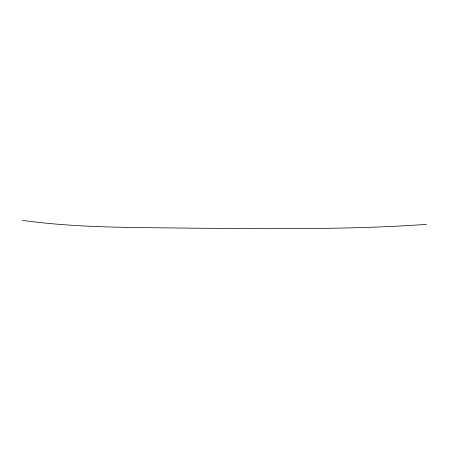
<?xml version="1.0" encoding="UTF-8"?>
<svg xmlns="http://www.w3.org/2000/svg" width="449" height="449" viewBox="0 0 449 449"><rect width="100%" height="100%" fill="white"/><g stroke="black" fill="none" stroke-linecap="round" stroke-linejoin="round"><path stroke-width="0.67" d="M426.55 224.348C349.72 229.882 272.627 228.575 195.669 228.221C137.899 227.346 79.804 228.328 22.45 220.392"/></g></svg>
